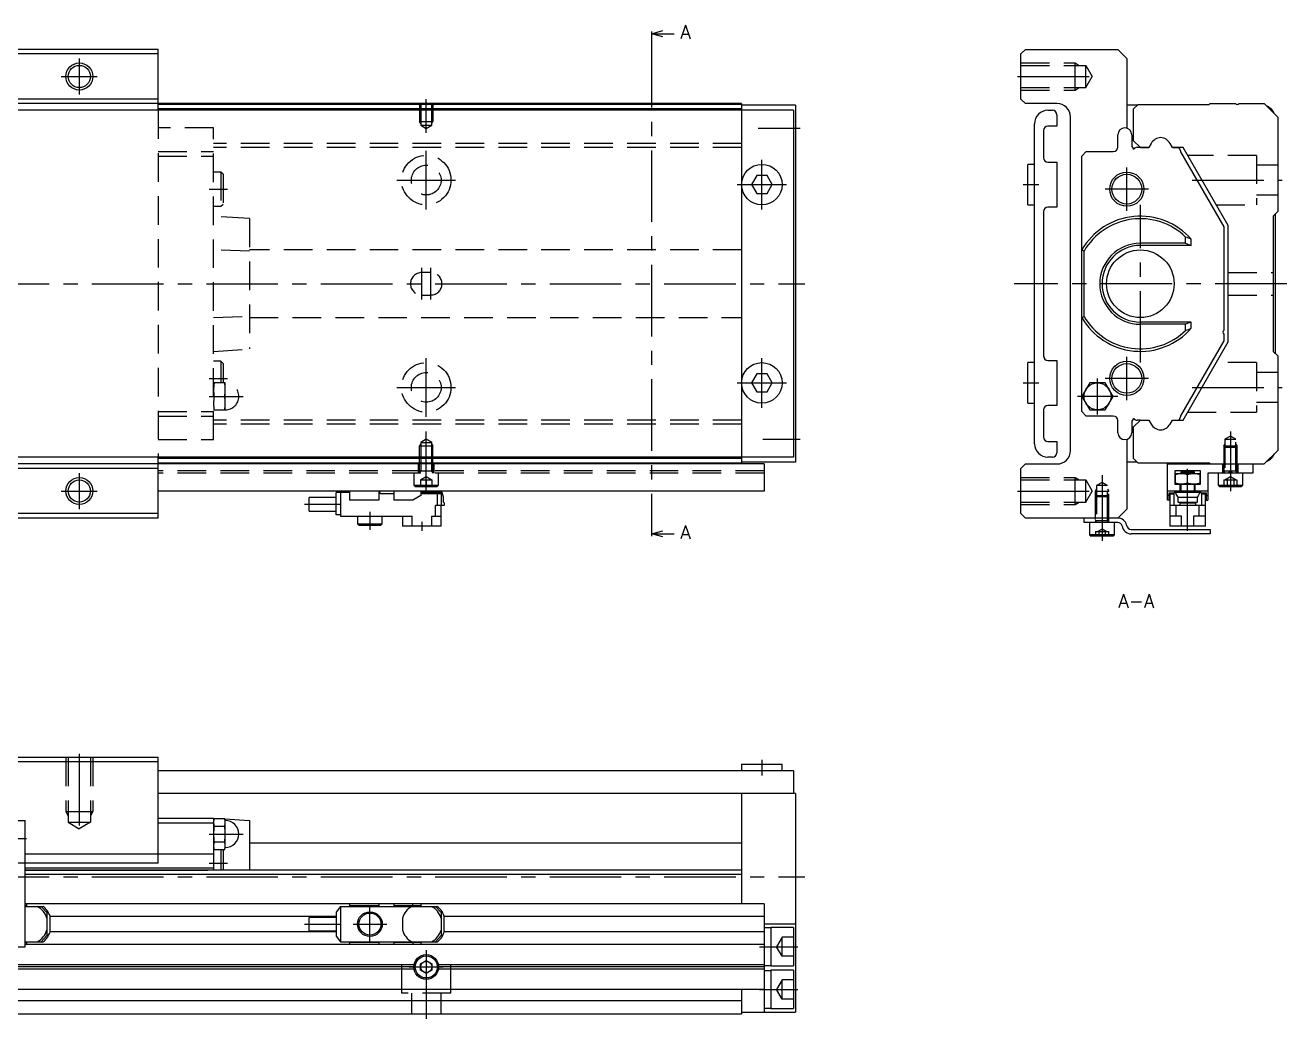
# Model space of a CAD drawing. Extents: x 0 to 520, y -8 to 231.
# Drawn here: x 239.6 to 519.6, y 9 to 229.5 of the extents above; entities that cross this region are included whole.
import ezdxf

# ---------------------------------------------------------------- set-up
doc = ezdxf.new("R2010")
doc.units = 0
doc.header["$LTSCALE"] = 0.5
doc.linetypes.add('CENTER', pattern=[50.8, 31.75, -6.35, 6.35, -6.35])
doc.linetypes.add('DASHED', pattern=[19.05, 12.7, -6.35])
for name, color, linetype in [('MSM_CENTER', 1, 'CENTER'), ('MSM_CONTINUOUS', 7, 'CONTINUOUS'), ('MSM_DASHED', 4, 'DASHED'), ('MSM_NARROW', 5, 'CONTINUOUS'), ('MSM_PART_NUMBER', 7, 'CONTINUOUS')]:
    doc.layers.add(name, color=color, linetype=linetype)
doc.styles.get("Standard").update_dxf_attribs({"font": 'txt.shx', "height": 3, "bigfont": 'bigfont.shx'})

msp = doc.modelspace()

# ---------------------------------------------------------------- linework, layer by layer
at = {"layer": 'MSM_CENTER'}
for p, q in [((378.64, 227.12), (378.64, 117.12)), ((251.64, 222.12), (251.64, 214.12)), ((247.64, 218.12), (255.64, 218.12)), ((459.88, 218.12), (477.46, 218.12)), ((328.64, 205.61), (328.64, 213.12)), ((402.32, 206.62), (411.64, 206.62)), ((328.64, 188.62), (328.64, 201.62)), ((403.14, 188.62), (403.14, 199.62)), ((484.14, 188.32), (484.14, 197.92)), ((322.14, 195.12), (335.14, 195.12)), ((397.64, 194.12), (408.64, 194.12)), ((461.14, 194.12), (464.64, 194.12)), ((498.67, 195.12), (518.64, 195.12)), ((280.44, 193.12), (284.54, 193.12)), ((488.94, 193.12), (479.34, 193.12)), ((487.14, 154.62), (487.14, 189.62)), ((327.64, 168.62), (327.64, 175.62)), ((329.64, 168.62), (329.64, 175.62)), ((0.46, 172.12), (412.64, 172.12)), ((519.64, 172.12), (459.14, 172.12)), ((328.64, 142.62), (328.64, 155.62)), ((403.14, 144.62), (403.14, 155.62)), ((484.14, 146.32), (484.14, 155.92)), ((280.44, 151.12), (284.54, 151.12)), ((322.14, 149.12), (335.14, 149.12)), ((397.64, 150.12), (408.64, 150.12)), ((461.14, 150.12), (464.64, 150.12)), ((477.64, 143.12), (477.64, 151.12)), ((488.94, 151.12), (479.34, 151.12)), ((498.67, 149.12), (518.64, 149.12)), ((280.44, 147.12), (288.04, 147.12)), ((482.11, 147.12), (473.18, 147.12)), ((328.64, 126.12), (328.64, 139.33)), ((403.32, 137.62), (411.64, 137.62)), ((507.14, 139.33), (507.14, 126.12)), ((251.64, 130.12), (251.64, 122.12)), ((478.64, 129.67), (478.64, 115.1)), ((497.64, 117.32), (497.64, 131.02)), ((247.64, 126.12), (255.64, 126.12)), ((459.88, 126.12), (477.46, 126.12)), ((301.64, 123.17), (309.64, 123.17)), ((316.14, 121.52), (316.14, 117.52)), ((327.64, 119.32), (327.64, 117.32)), ((251.64, 67.76), (251.64, 50.18)), ((403.14, 66.5), (403.14, 63)), ((232.39, 49), (239.89, 49)), ((280.44, 50), (288.04, 50)), ((280.44, 43.5), (284.54, 43.5)), ((0.46, 40.5), (412.64, 40.5)), ((316.14, 26.25), (316.14, 33.75)), ((301.64, 30), (309.64, 30)), ((312.39, 30), (319.89, 30)), ((328.64, 24.25), (328.64, 9)), ((402.64, 25), (411.14, 25)), ((324.89, 20.5), (332.39, 20.5)), ((402.64, 15.5), (411.14, 15.5))]:
    msp.add_line(p, q, dxfattribs=at)
at = {"layer": 'MSM_CONTINUOUS'}
for p, q in [((378.64, 227.62), (381.14, 228.29)), ((378.64, 228.12), (378.64, 227.12)), ((381.14, 226.95), (378.64, 227.62)), ((378.64, 227.62), (383.64, 227.62)), ((269.14, 224.12), (188.14, 224.12)), ((269.14, 210.62), (269.14, 224.12)), ((460.64, 223.12), (461.64, 224.12)), ((461.64, 224.12), (482.14, 224.12)), ((482.14, 224.12), (484.14, 222.12)), ((269.14, 223.12), (188.14, 223.12)), ((460.64, 213.12), (460.64, 223.12)), ((484.14, 222.12), (484.14, 206.66)), ((269.14, 213.12), (188.14, 213.12)), ((461.64, 212.12), (460.64, 213.12)), ((410.14, 210.62), (45.14, 210.62)), ((398.64, 212.12), (58.64, 212.12)), ((398.64, 211.92), (269.14, 211.92)), ((398.64, 210.92), (269.14, 210.92)), ((398.64, 212.12), (398.64, 132.12)), ((410.64, 211.72), (398.64, 211.72)), ((410.14, 210.62), (410.14, 133.62)), ((410.64, 211.72), (410.64, 132.52)), ((468.64, 212.12), (461.64, 212.12)), ((466.64, 210.62), (467.64, 210.62)), ((486.44, 211.72), (484.14, 211.72)), ((485.64, 210.92), (486.64, 211.92)), ((485.64, 203.87), (485.64, 210.92)), ((486.64, 211.92), (502.44, 211.92)), ((502.44, 211.92), (502.64, 212.12)), ((502.64, 212.12), (508.24, 212.12)), ((509.04, 212.12), (514.64, 212.12)), ((514.64, 212.12), (517.64, 209.12)), ((463.64, 136.62), (463.64, 207.62)), ((468.64, 209.62), (468.64, 207.12)), ((471.64, 135.12), (471.64, 209.12)), ((517.64, 209.12), (517.64, 188.12)), ((465.64, 206.12), (465.64, 200.12)), ((468.64, 207.12), (466.64, 207.12)), ((482.14, 202.47), (482.14, 205.17)), ((485.24, 205.17), (485.24, 202.87)), ((487.14, 202.37), (485.64, 203.87)), ((486.44, 202.42), (487.09, 202.42)), ((487.09, 202.42), (487.14, 202.37)), ((487.14, 202.37), (489.03, 202.37)), ((489.03, 202.37), (487.14, 202.37)), ((489.54, 203.27), (489.03, 202.37)), ((494.25, 202.37), (493.74, 203.27)), ((494.25, 202.37), (495.51, 202.37)), ((496.64, 202.37), (494.25, 202.37)), ((496.03, 201.62), (496.03, 201.42)), ((506.64, 185.05), (496.64, 202.37)), ((466.64, 199.12), (468.64, 199.12)), ((468.64, 199.12), (468.64, 189.12)), ((474.14, 200.47), (475.14, 201.47)), ((474.14, 143.77), (474.14, 200.47)), ((475.14, 201.47), (481.14, 201.47)), ((496.03, 201.42), (505.64, 184.79)), ((401.99, 196.12), (400.83, 194.12)), ((404.3, 196.12), (401.99, 196.12)), ((405.45, 194.12), (404.3, 196.12)), ((462.14, 189.62), (462.14, 198.62)), ((463.64, 198.62), (462.14, 198.62)), ((400.83, 194.12), (401.99, 192.12)), ((404.3, 192.12), (405.45, 194.12)), ((401.99, 192.12), (404.3, 192.12)), ((462.14, 189.62), (463.64, 189.62)), ((465.64, 188.12), (465.64, 156.12)), ((468.64, 189.12), (466.64, 189.12)), ((517.64, 188.12), (516.64, 187.12)), ((517.14, 156.62), (517.14, 187.62)), ((506.64, 159.2), (506.64, 185.05)), ((516.64, 187.12), (516.64, 157.12)), ((497.2, 181.12), (497.2, 182.49)), ((498.42, 180.62), (498.42, 182.01)), ((505.64, 184.79), (505.64, 161.77)), ((474.64, 179.36), (474.14, 179.61)), ((474.64, 164.89), (474.64, 179.36)), ((497.2, 181.12), (487.14, 181.12)), ((498.42, 180.62), (487.14, 180.62)), ((497.2, 181.12), (498.42, 180.62)), ((474.14, 164.64), (474.64, 164.89)), ((498.42, 163.62), (487.14, 163.62)), ((497.2, 163.12), (487.14, 163.12)), ((498.42, 163.62), (497.2, 163.12)), ((497.2, 161.76), (497.2, 163.12)), ((498.42, 162.24), (498.42, 163.62)), ((505.64, 160.97), (505.64, 159.46)), ((505.64, 159.46), (496.03, 142.82)), ((496.64, 141.87), (506.64, 159.2)), ((516.64, 157.12), (517.64, 156.12)), ((462.14, 145.62), (462.14, 154.62)), ((463.64, 154.62), (462.14, 154.62)), ((466.64, 155.12), (468.64, 155.12)), ((468.64, 155.12), (468.64, 145.12)), ((517.64, 156.12), (517.64, 135.12)), ((401.99, 152.12), (400.83, 150.12)), ((404.3, 152.12), (401.99, 152.12)), ((405.45, 150.12), (404.3, 152.12)), ((400.83, 150.12), (401.99, 148.12)), ((404.3, 148.12), (405.45, 150.12)), ((475.91, 150.12), (474.18, 147.12)), ((479.37, 150.12), (475.91, 150.12)), ((481.11, 147.12), (479.37, 150.12)), ((401.99, 148.12), (404.3, 148.12)), ((462.14, 145.62), (463.64, 145.62)), ((474.18, 147.12), (475.91, 144.12)), ((479.37, 144.12), (481.11, 147.12)), ((465.64, 144.12), (465.64, 138.12)), ((468.64, 145.12), (466.64, 145.12)), ((475.14, 142.77), (474.14, 143.77)), ((475.91, 144.12), (479.37, 144.12)), ((496.03, 142.82), (496.03, 142.62)), ((481.14, 142.77), (475.14, 142.77)), ((482.14, 139.07), (482.14, 141.77)), ((485.24, 141.37), (485.24, 139.07)), ((485.64, 140.37), (487.14, 141.87)), ((485.64, 133.32), (485.64, 140.37)), ((487.09, 141.82), (486.44, 141.82)), ((487.14, 141.87), (489.03, 141.87)), ((489.03, 141.87), (489.54, 140.98)), ((493.74, 140.98), (494.25, 141.87)), ((494.25, 141.87), (496.64, 141.87)), ((484.14, 137.59), (484.14, 122.12)), ((466.64, 137.12), (468.64, 137.12)), ((468.64, 137.12), (468.64, 134.62)), ((517.64, 135.12), (514.64, 132.12)), ((410.14, 133.62), (45.14, 133.62)), ((403.64, 132.12), (188.14, 132.12)), ((269.14, 120.12), (269.14, 133.62)), ((398.64, 133.32), (269.14, 133.32)), ((398.64, 132.32), (269.14, 132.32)), ((410.64, 132.52), (398.64, 132.52)), ((403.64, 132.12), (403.64, 126.12)), ((460.64, 131.12), (461.64, 132.12)), ((461.64, 132.12), (468.64, 132.12)), ((467.64, 133.62), (466.64, 133.62)), ((486.44, 132.52), (484.14, 132.52)), ((486.64, 132.32), (485.64, 133.32)), ((502.44, 132.32), (486.64, 132.32)), ((493.14, 124.12), (493.14, 132.12)), ((493.14, 132.12), (514.64, 132.12)), ((502.64, 132.12), (502.44, 132.32)), ((502.64, 132.12), (502.44, 132.32)), ((502.64, 132.12), (502.44, 132.32)), ((512.14, 132.12), (512.14, 130.12)), ((269.14, 131.12), (188.14, 131.12)), ((460.64, 121.12), (460.64, 131.12)), ((500.49, 130.62), (494.79, 130.62)), ((494.79, 130.62), (494.79, 127.62)), ((494.89, 130.02), (500.39, 130.02)), ((494.89, 130.02), (494.89, 127.62)), ((494.89, 129.78), (495.56, 129.96)), ((495.56, 129.96), (495.91, 130.01)), ((495.91, 130.01), (496.27, 130.02)), ((496.34, 130.52), (496.14, 130.32)), ((496.14, 130.32), (496.14, 130.02)), ((496.14, 130.32), (499.14, 130.32)), ((496.27, 130.02), (496.36, 130.02)), ((496.34, 130.52), (498.94, 130.52)), ((496.36, 130.02), (497, 129.95)), ((497, 129.95), (497.64, 129.78)), ((497.64, 129.78), (498.31, 129.96)), ((497.64, 127.87), (497.64, 129.78)), ((498.31, 129.96), (498.66, 130.01)), ((498.66, 130.01), (499.02, 130.02)), ((499.14, 130.32), (498.94, 130.52)), ((499.02, 130.02), (499.11, 130.02)), ((499.11, 130.02), (499.75, 129.95)), ((499.14, 130.02), (499.14, 130.32)), ((499.75, 129.95), (500.39, 129.78)), ((500.39, 127.62), (500.39, 130.02)), ((500.49, 127.62), (500.49, 130.62)), ((512.14, 130.12), (502.14, 130.12)), ((502.14, 130.12), (502.14, 124.12)), ((504.39, 130.12), (504.39, 127.42)), ((507.14, 130.62), (506.64, 130.12)), ((507.64, 130.12), (507.14, 130.62)), ((509.89, 127.42), (509.89, 130.12)), ((403.64, 126.12), (269.14, 126.12)), ((311.64, 126.12), (311.64, 124.12)), ((318.14, 126.12), (318.14, 124.12)), ((321.44, 126.12), (321.44, 124.12)), ((327.44, 126.12), (327.44, 125.14)), ((502.14, 126.12), (493.14, 126.12)), ((494.79, 127.62), (500.49, 127.62)), ((495.53, 127.7), (494.89, 127.87)), ((496.17, 127.63), (495.53, 127.7)), ((495.94, 127.62), (495.94, 126.12)), ((496.14, 127.62), (496.14, 126.12)), ((496.27, 127.62), (496.17, 127.63)), ((496.62, 127.64), (496.27, 127.62)), ((496.97, 127.69), (496.62, 127.64)), ((497.64, 127.87), (496.97, 127.69)), ((498.28, 127.7), (497.64, 127.87)), ((498.92, 127.63), (498.28, 127.7)), ((499.02, 127.62), (498.92, 127.63)), ((499.33, 127.64), (499.02, 127.62)), ((499.14, 126.12), (499.14, 127.62)), ((499.37, 127.64), (499.33, 127.64)), ((499.34, 126.12), (499.34, 127.62)), ((499.72, 127.69), (499.37, 127.64)), ((500.39, 127.87), (499.72, 127.69)), ((504.39, 127.42), (504.69, 127.12)), ((504.39, 127.42), (509.89, 127.42)), ((504.69, 127.12), (509.59, 127.12)), ((509.59, 127.12), (509.89, 127.42)), ((302.64, 121.67), (302.64, 124.67)), ((308.64, 124.67), (302.64, 124.67)), ((311.64, 125.82), (308.64, 125.82)), ((308.64, 120.82), (308.64, 125.82)), ((309.64, 125.82), (309.64, 120.52)), ((318.14, 124.12), (311.64, 124.12)), ((318.39, 125.82), (318.14, 125.82)), ((318.39, 125.52), (318.39, 125.82)), ((321.44, 125.52), (318.39, 125.52)), ((325.69, 124.12), (321.44, 124.12)), ((327.44, 125.14), (325.69, 124.12)), ((332.18, 125.82), (327.44, 125.82)), ((332.01, 125.52), (327.44, 125.52)), ((331.08, 125.52), (331.08, 122.88)), ((331.94, 125.52), (331.94, 122.88)), ((332.01, 125.52), (332.01, 125.82)), ((332.5, 124.74), (332.18, 125.82)), ((332.5, 123.62), (332.5, 124.74)), ((332.64, 123.47), (332.5, 123.62)), ((332.64, 123.47), (332.64, 122.88)), ((493.54, 125.14), (493.14, 125.14)), ((493.54, 124.12), (493.14, 124.12)), ((493.54, 124.12), (493.54, 125.72)), ((493.54, 125.72), (494.64, 125.72)), ((493.69, 125.72), (493.69, 118.32)), ((493.69, 125.52), (494.64, 125.52)), ((494.54, 125.52), (494.54, 122.88)), ((500.64, 125.82), (494.64, 125.82)), ((494.64, 125.52), (494.64, 125.82)), ((495.1, 125.44), (494.91, 125.82)), ((495.52, 124.74), (495.1, 125.44)), ((495.52, 124.74), (499.76, 124.74)), ((495.52, 123.62), (495.52, 124.74)), ((495.52, 123.62), (499.76, 123.62)), ((495.88, 123.47), (495.52, 123.62)), ((495.88, 123.47), (499.4, 123.47)), ((495.88, 123.47), (495.88, 122.88)), ((499.76, 123.62), (499.4, 123.47)), ((499.4, 123.47), (499.4, 122.88)), ((499.96, 125.06), (499.76, 124.74)), ((499.76, 124.74), (499.76, 123.62)), ((500.37, 125.82), (499.96, 125.06)), ((500.64, 125.82), (500.64, 125.52)), ((500.64, 125.72), (501.74, 125.72)), ((500.64, 125.52), (501.59, 125.52)), ((500.74, 125.52), (500.74, 122.88)), ((501.59, 118.32), (501.59, 125.72)), ((501.74, 125.72), (501.74, 124.12)), ((501.74, 125.14), (502.14, 125.14)), ((501.74, 124.12), (502.14, 124.12)), ((269.14, 121.12), (188.14, 121.12)), ((302.64, 121.67), (308.64, 121.67)), ((309.64, 120.82), (308.64, 120.82)), ((309.64, 120.52), (325.49, 120.52)), ((313.39, 120.52), (313.39, 118.82)), ((318.89, 118.82), (318.89, 120.52)), ((323.34, 120.52), (323.34, 118.32)), ((325.49, 118.32), (325.49, 120.52)), ((329.8, 120.52), (331.94, 120.52)), ((329.8, 120.52), (329.8, 118.32)), ((332.64, 122.88), (330.71, 122.88)), ((330.71, 120.52), (330.71, 122.88)), ((331.94, 118.32), (331.94, 122.88)), ((461.64, 120.12), (460.64, 121.12)), ((484.14, 122.12), (482.14, 120.12)), ((501.59, 122.88), (493.69, 122.88)), ((496.31, 120.52), (493.69, 120.52)), ((495.09, 120.52), (495.09, 122.88)), ((496.31, 118.32), (496.31, 120.52)), ((501.59, 120.52), (498.97, 120.52)), ((498.97, 120.52), (498.97, 118.32)), ((500.19, 120.52), (500.19, 122.88)), ((269.14, 120.12), (188.14, 120.12)), ((313.39, 118.82), (313.69, 118.52)), ((313.39, 118.82), (318.89, 118.82)), ((313.69, 118.52), (318.59, 118.52)), ((318.59, 118.52), (318.89, 118.82)), ((331.94, 118.32), (323.34, 118.32)), ((482.14, 120.12), (461.64, 120.12)), ((474.64, 119.12), (474.64, 120.12)), ((482.14, 119.12), (474.64, 119.12)), ((475.89, 119.12), (475.89, 116.42)), ((481.39, 116.42), (481.39, 119.12)), ((485.09, 117.62), (502.64, 117.62)), ((501.59, 118.32), (493.69, 118.32)), ((502.64, 117.62), (502.64, 116.62)), ((378.64, 116.62), (381.14, 117.29)), ((378.64, 117.12), (378.64, 116.12)), ((381.14, 115.95), (378.64, 116.62)), ((378.64, 116.62), (383.64, 116.62)), ((481.39, 116.42), (475.89, 116.42)), ((475.89, 116.42), (476.19, 116.12)), ((481.09, 116.12), (476.19, 116.12)), ((481.09, 116.12), (481.39, 116.42)), ((502.64, 116.62), (485.09, 116.62)), ((269.14, 67), (188.14, 67)), ((269.14, 66), (188.14, 66)), ((269.14, 43.5), (269.14, 67)), ((398.64, 65.5), (398.64, 64)), ((398.64, 65.5), (407.64, 65.5)), ((407.64, 64), (407.64, 65.5)), ((410.14, 64), (269.14, 64)), ((410.14, 64), (410.14, 59)), ((410.64, 59), (269.14, 59)), ((398.64, 59), (398.64, 34.5)), ((410.64, 59), (410.64, 10.5)), ((269.14, 53.5), (281.44, 53.5)), ((281.44, 53.5), (282.01, 53.46)), ((281.44, 53.5), (281.44, 42)), ((281.57, 53.46), (281.44, 53)), ((281.57, 53.46), (283.92, 53.46)), ((284.04, 53), (283.92, 53.46)), ((283.95, 53.34), (289.44, 53)), ((217.64, 53), (239.64, 53)), ((239.64, 25), (239.64, 53)), ((269.14, 52.5), (281.44, 52.5)), ((281.45, 52.41), (281.44, 52.6)), ((281.57, 51.73), (283.92, 51.73)), ((284.04, 47), (284.04, 53)), ((289.44, 53), (289.44, 42)), ((281.57, 48.27), (283.92, 48.27)), ((398.64, 48), (289.44, 48)), ((281.44, 45.5), (239.64, 45.5)), ((281.44, 47), (281.57, 46.54)), ((281.57, 46.54), (283.92, 46.54)), ((283.04, 46.54), (283.04, 42)), ((283.54, 46.54), (283.54, 42)), ((283.92, 46.54), (284.04, 47)), ((269.14, 43.5), (239.64, 43.5)), ((281.44, 42.4), (239.64, 42.4)), ((239.64, 42), (280.14, 42)), ((398.64, 42), (239.64, 42)), ((398.64, 41), (239.64, 41)), ((403.64, 34.5), (239.64, 34.5)), ((239.94, 34.1), (239.64, 34.1)), ((239.64, 33.95), (243.58, 33.95)), ((239.94, 34.5), (239.94, 33.95)), ((244.44, 32.55), (243.21, 33.95)), ((309.64, 33.95), (308.64, 32.69)), ((309.64, 33.95), (331.08, 33.95)), ((309.64, 33.95), (309.64, 26.05)), ((311.64, 34.5), (311.64, 33.95)), ((318.14, 34.1), (311.64, 34.1)), ((318.14, 34.5), (318.14, 33.95)), ((321.44, 34.5), (321.44, 33.95)), ((327.44, 34.1), (321.44, 34.1)), ((325.69, 34.1), (325.69, 34.5)), ((327.44, 34.5), (327.44, 33.95)), ((331.94, 32.55), (330.71, 33.95)), ((403.64, 34.5), (403.64, 10.5)), ((244.44, 32.55), (244.44, 27.45)), ((245.14, 28.24), (245.14, 31.76)), ((308.64, 31.7), (245.14, 31.7)), ((302.64, 28.5), (302.64, 31.5)), ((308.64, 31.5), (302.64, 31.5)), ((308.64, 32.69), (308.64, 27.3)), ((323.34, 31.33), (323.34, 28.67)), ((331.94, 32.55), (331.94, 27.45)), ((332.64, 28.24), (332.64, 31.76)), ((403.64, 31.7), (332.64, 31.7)), ((308.64, 28.3), (245.14, 28.3)), ((302.64, 28.5), (308.64, 28.5)), ((403.64, 28.3), (332.64, 28.3)), ((410.64, 30), (403.64, 30)), ((405.14, 29.15), (403.64, 29.15)), ((410.14, 29.25), (405.14, 29.25)), ((405.14, 29.25), (405.14, 20.75)), ((410.14, 29.25), (410.14, 20.75)), ((239.64, 26.05), (243.58, 26.05)), ((239.94, 25.9), (239.64, 25.9)), ((403.64, 25.5), (239.64, 25.5)), ((239.94, 26.05), (239.94, 25.5)), ((243.21, 26.05), (244.44, 27.45)), ((308.64, 27.3), (309.64, 26.05)), ((309.64, 26.05), (331.08, 26.05)), ((311.64, 26.05), (311.64, 25.5)), ((318.14, 25.9), (311.64, 25.9)), ((318.14, 26.05), (318.14, 25.5)), ((321.44, 26.05), (321.44, 25.5)), ((327.44, 25.9), (321.44, 25.9)), ((325.69, 25.9), (325.69, 25.5)), ((327.44, 26.05), (327.44, 25.5)), ((330.71, 26.05), (331.94, 27.45)), ((217.64, 25), (239.64, 25)), ((325.94, 21), (231.35, 21)), ((325.94, 20), (231.35, 20)), ((325.89, 20.5), (231.39, 20.5)), ((327.39, 21.22), (328.64, 21.94)), ((327.39, 19.78), (327.39, 21.22)), ((328.64, 19.06), (327.39, 19.78)), ((328.64, 21.94), (329.89, 21.22)), ((329.89, 19.78), (328.64, 19.06)), ((329.89, 21.22), (329.89, 19.78)), ((403.64, 21), (331.35, 21)), ((403.64, 20), (331.35, 20)), ((403.64, 20.5), (331.39, 20.5)), ((403.64, 20.85), (405.14, 20.85)), ((405.14, 19.65), (403.64, 19.65)), ((405.14, 20.75), (410.14, 20.75)), ((410.14, 19.75), (405.14, 19.75)), ((405.14, 19.75), (405.14, 11.25)), ((410.14, 19.75), (410.14, 11.25)), ((403.64, 15.5), (53.64, 15.5)), ((398.64, 15.5), (398.64, 10)), ((398.64, 13), (58.64, 13)), ((403.64, 11.35), (405.14, 11.35)), ((405.14, 11.25), (410.14, 11.25)), ((398.64, 10), (58.64, 10)), ((398.64, 10.5), (410.64, 10.5))]:
    msp.add_line(p, q, dxfattribs=at)
for centre, radius in [((251.64, 218.12), 2.46), ((403.14, 194.12), 4.5), ((484.14, 193.12), 3.8), ((484.14, 193.12), 3.3), ((487.14, 172.12), 7.5), ((403.14, 150.12), 4.5), ((484.14, 151.12), 3.8), ((484.14, 151.12), 3.3), ((477.64, 147.12), 3), ((251.64, 126.12), 2.46), ((316.14, 30), 2.75), ((316.14, 30), 2.45), ((328.64, 20.5), 2.75), ((328.64, 20.5), 2.45), ((328.64, 20.5), 1.25)]:
    msp.add_circle(centre, radius, dxfattribs=at)
for centre, radius, start, end in [((466.64, 207.62), 3, 90, 180), ((467.64, 209.62), 1, 0, 90), ((468.64, 209.12), 3, 0, 90), ((508.64, 212.42), 0.5, 216.8699, 323.1301), ((514.14, 208.72), 3, 21.8151, 68.1849), ((466.64, 206.12), 1, 90, 180), ((483.69, 205.17), 1.55, 0, 180), ((491.8, 201.97), 2.6, 93.4107, 150), ((491.49, 201.97), 2.6, 30, 86.5893), ((481.14, 202.47), 1, 270, 0), ((486.24, 202.87), 1, 180, 239.9081), ((486.44, 201.62), 0.8, 90, 151.2511), ((495.23, 201.62), 0.8, 0, 69.6276), ((466.64, 200.12), 1, 180, 270), ((466.64, 188.12), 1, 90, 180), ((487.14, 172.12), 15, 41.2361, 150.0736), ((487.14, 172.12), 14.44, 45.8486, 149.949), ((492.99, 169.83), 13.33, 65.9851, 71.6163), ((487.14, 172.12), 9, 90, 270), ((487.14, 172.12), 8.5, 90, 270), ((487.14, 172.12), 15, 209.9264, 318.7639), ((487.14, 172.12), 14.44, 210.051, 314.1514), ((493.02, 174.35), 13.26, 288.3686, 294.03), ((505.94, 161.37), 0.5, 126.8699, 233.1301), ((466.64, 156.12), 1, 180, 270), ((466.64, 144.12), 1, 90, 180), ((481.14, 141.77), 1, 0, 90), ((486.24, 141.37), 1, 120.0919, 180), ((486.44, 142.62), 0.8, 208.7489, 270), ((491.8, 142.28), 2.6, 210, 266.5893), ((491.49, 142.28), 2.6, 273.4107, 330), ((495.23, 142.62), 0.8, 290.3641, 0), ((466.64, 138.12), 1, 180, 270), ((483.69, 139.07), 1.55, 180, 0), ((466.64, 136.62), 3, 180, 270), ((467.64, 134.62), 1, 270, 0), ((468.64, 135.12), 3, 270, 0), ((514.14, 135.52), 3, 291.8137, 338.1863), ((482.14, 118.12), 2, 12.5633, 90), ((482.14, 118.12), 1, 15.5148, 90), ((485.09, 118.62), 2, 186.6761, 270), ((485.09, 118.62), 1, 183.7247, 270), ((284.75, 52.57), 3.31, 164.2277, 179.4294), ((280.73, 52.56), 3.31, 0.5738, 15.7691), ((284.75, 52.63), 3.31, 180.5738, 195.7691), ((294.33, 49.95), 12.89, 172.0306, 179.7562), ((280.73, 52.63), 3.31, 344.2277, 359.4294), ((271.15, 49.94), 12.89, 0.2452, 7.968), ((284.04, 50), 3, 270, 90), ((294.9, 50.1), 13.46, 180.407, 187.8062), ((284.75, 47.37), 3.31, 164.2277, 179.4294), ((270.59, 50.1), 13.46, 352.1938, 359.593), ((280.73, 47.37), 3.31, 0.5738, 15.7691), ((284.75, 47.44), 3.31, 180.5738, 195.7691), ((280.73, 47.43), 3.31, 344.2277, 359.4294), ((240.14, 30), 4.5, 17.1462, 61.3754), ((240.52, 30), 5, 38.3525, 52.1855), ((327.64, 30), 4.5, 118.6246, 162.8538), ((327.64, 30), 4.5, 17.1462, 61.3754), ((328.02, 30), 5, 38.3525, 52.1855), ((240.14, 30), 5.3, 19.37, 35.8295), ((327.64, 30), 5.3, 19.37, 35.8295), ((240.14, 30), 4.5, 298.6246, 342.8538), ((240.14, 30), 5.3, 324.1705, 340.63), ((327.64, 30), 4.5, 197.1462, 241.3754), ((327.64, 30), 4.5, 298.6246, 342.8538), ((327.64, 30), 5.3, 324.1705, 340.63), ((240.52, 30), 5, 307.8145, 321.6475), ((328.02, 30), 5, 307.8145, 321.6475)]:
    msp.add_arc(centre, radius, start, end, dxfattribs=at)
at = {"layer": 'MSM_DASHED'}
for p, q in [((460.64, 221.12), (472.64, 221.12)), ((460.64, 220.58), (475.04, 220.58)), ((472.64, 215.12), (472.64, 221.12)), ((472.64, 221.12), (473.58, 220.58)), ((475.04, 215.67), (475.04, 220.58)), ((475.04, 220.58), (476.46, 218.12)), ((460.64, 215.67), (475.04, 215.67)), ((472.64, 215.12), (473.58, 215.67)), ((475.04, 215.67), (476.46, 218.12)), ((460.64, 215.12), (472.64, 215.12)), ((269.14, 210.62), (269.14, 133.62)), ((327.14, 212.12), (327.14, 208.12)), ((327.41, 212.12), (327.41, 207.32)), ((329.87, 207.32), (329.87, 212.12)), ((330.14, 212.12), (330.14, 208.12)), ((398.64, 210.62), (398.64, 133.62)), ((327.14, 208.12), (330.14, 208.12)), ((327.41, 207.66), (327.14, 208.12)), ((327.41, 207.32), (329.87, 207.32)), ((327.41, 207.32), (328.64, 206.61)), ((328.64, 206.61), (329.87, 207.32)), ((329.87, 207.66), (330.14, 208.12)), ((281.44, 206.72), (269.14, 206.72)), ((281.44, 137.52), (281.44, 206.72)), ((398.64, 203.27), (281.44, 203.27)), ((398.64, 202.37), (281.44, 202.37)), ((269.14, 201.47), (281.44, 201.47)), ((269.14, 200.47), (281.44, 200.47)), ((512.94, 200.62), (497.65, 200.62)), ((512.94, 200.62), (512.94, 189.62)), ((283.04, 196.92), (281.44, 196.92)), ((283.54, 196.42), (283.04, 196.92)), ((283.04, 196.92), (283.04, 189.32)), ((283.54, 196.42), (283.54, 189.82)), ((517.64, 198.42), (512.94, 198.42)), ((512.94, 191.82), (517.64, 191.82)), ((281.44, 189.32), (283.04, 189.32)), ((283.04, 189.32), (283.54, 189.82)), ((504, 189.62), (512.94, 189.62)), ((289.44, 186.57), (281.44, 187.12)), ((289.44, 186.57), (289.44, 157.68)), ((289.44, 179.36), (281.44, 179.61)), ((398.64, 179.62), (289.44, 179.62)), ((329.64, 174.62), (327.64, 174.62)), ((506.64, 174.62), (516.64, 174.62)), ((327.64, 169.62), (329.64, 169.62)), ((506.64, 169.62), (516.64, 169.62)), ((281.44, 164.64), (289.44, 164.89)), ((289.44, 164.62), (398.64, 164.62)), ((281.44, 157.12), (289.44, 157.68)), ((283.04, 154.92), (281.44, 154.92)), ((283.04, 154.92), (283.04, 150.12)), ((283.54, 154.42), (283.04, 154.92)), ((283.54, 154.42), (283.54, 150.12)), ((512.94, 154.62), (504, 154.62)), ((512.94, 154.62), (512.94, 143.62)), ((517.64, 152.42), (512.94, 152.42)), ((284.04, 150.12), (281.44, 150.12)), ((284.04, 144.12), (284.04, 150.12)), ((281.57, 147.12), (283.92, 147.12)), ((512.94, 145.82), (517.64, 145.82)), ((269.14, 143.77), (281.44, 143.77)), ((281.44, 144.12), (284.04, 144.12)), ((497.65, 143.62), (512.94, 143.62)), ((269.14, 142.77), (281.44, 142.77)), ((398.64, 141.87), (281.44, 141.87)), ((398.64, 140.98), (281.44, 140.98)), ((269.14, 137.52), (281.44, 137.52)), ((328.64, 137.63), (327.41, 136.92)), ((329.87, 136.92), (328.64, 137.63)), ((507.14, 138.33), (505.91, 137.62)), ((505.91, 137.62), (508.37, 137.62)), ((505.91, 137.62), (505.91, 130.59)), ((508.37, 137.62), (507.14, 138.33)), ((508.37, 130.59), (508.37, 137.62)), ((327.41, 136.59), (327.14, 136.12)), ((327.14, 130.12), (327.14, 136.12)), ((327.14, 136.12), (330.14, 136.12)), ((327.41, 136.92), (329.87, 136.92)), ((327.41, 136.92), (327.41, 130.59)), ((329.87, 130.59), (329.87, 136.92)), ((329.87, 136.59), (330.14, 136.12)), ((330.14, 130.12), (330.14, 136.12)), ((505.64, 136.12), (505.91, 136.59)), ((505.64, 136.12), (505.64, 130.12)), ((505.64, 136.12), (508.64, 136.12)), ((505.95, 136.12), (505.64, 135.82)), ((505.64, 135.82), (508.64, 135.82)), ((508.64, 135.82), (508.33, 136.12)), ((508.64, 136.12), (508.37, 136.59)), ((508.64, 130.12), (508.64, 136.12)), ((326.89, 132.12), (326.89, 130.12)), ((330.39, 130.12), (330.39, 132.12)), ((505.39, 132.12), (505.39, 130.12)), ((508.89, 130.12), (508.89, 132.12)), ((403.64, 130.62), (269.14, 130.62)), ((403.64, 130.12), (269.14, 130.12)), ((325.89, 130.12), (325.89, 127.42)), ((327.14, 130.12), (327.41, 130.59)), ((327.14, 130.59), (330.14, 130.59)), ((327.39, 128.62), (328.64, 129.35)), ((328.64, 129.35), (329.89, 128.62)), ((330.14, 130.12), (329.87, 130.59)), ((331.39, 127.42), (331.39, 130.12)), ((460.64, 129.12), (472.64, 129.12)), ((472.64, 123.12), (472.64, 129.12)), ((472.64, 129.12), (473.58, 128.58)), ((505.64, 130.12), (505.91, 130.59)), ((505.64, 130.59), (508.64, 130.59)), ((505.89, 128.62), (507.14, 129.35)), ((507.14, 129.35), (508.39, 128.62)), ((508.64, 130.12), (508.37, 130.59)), ((325.89, 127.42), (326.19, 127.12)), ((325.89, 127.42), (331.39, 127.42)), ((326.19, 127.12), (331.09, 127.12)), ((327.39, 128.62), (327.39, 127.12)), ((327.39, 128.62), (329.89, 128.62)), ((328.64, 128.62), (328.64, 127.12)), ((329.89, 128.62), (329.89, 127.12)), ((331.09, 127.12), (331.39, 127.42)), ((460.64, 128.58), (475.04, 128.58)), ((475.04, 123.67), (475.04, 128.58)), ((475.04, 128.58), (476.46, 126.12)), ((475.04, 123.67), (476.46, 126.12)), ((477.41, 126.59), (477.14, 126.12)), ((477.14, 126.12), (477.14, 119.12)), ((477.14, 126.12), (480.14, 126.12)), ((478.64, 128.03), (477.41, 127.32)), ((477.41, 127.32), (477.41, 119.59)), ((479.87, 127.32), (477.41, 127.32)), ((479.87, 127.32), (478.64, 128.03)), ((479.87, 119.59), (479.87, 127.32)), ((479.87, 126.59), (480.14, 126.12)), ((480.14, 119.12), (480.14, 126.12)), ((505.7, 128.62), (508.58, 128.62)), ((505.7, 128.62), (505.7, 127.12)), ((506.42, 128.62), (506.42, 127.12)), ((507.86, 128.62), (507.86, 127.12)), ((508.58, 128.62), (508.58, 127.12)), ((460.64, 123.67), (475.04, 123.67)), ((472.64, 123.12), (473.58, 123.67)), ((477.45, 125.12), (477.14, 124.82)), ((480.14, 124.82), (477.14, 124.82)), ((477.45, 125.12), (479.83, 125.12)), ((480.14, 124.82), (479.83, 125.12)), ((460.64, 123.12), (472.64, 123.12)), ((477.14, 119.59), (480.14, 119.59)), ((477.14, 119.12), (477.41, 119.59)), ((478.64, 117.67), (477.7, 117.12)), ((479.58, 117.12), (478.64, 117.67)), ((480.14, 119.12), (479.87, 119.59)), ((477.2, 117.12), (477.2, 116.12)), ((477.2, 117.12), (480.08, 117.12)), ((477.92, 117.12), (477.92, 116.12)), ((479.36, 117.12), (479.36, 116.12)), ((480.08, 117.12), (480.08, 116.12)), ((248.64, 67), (248.64, 55)), ((249.18, 67), (249.18, 52.6)), ((254.1, 67), (254.1, 52.6)), ((254.64, 67), (254.64, 55)), ((248.64, 55), (254.64, 55)), ((248.64, 55), (249.18, 54.06)), ((254.64, 55), (254.1, 54.06)), ((249.18, 52.6), (254.1, 52.6)), ((249.18, 52.6), (251.64, 51.18)), ((254.1, 52.6), (251.64, 51.18)), ((239.64, 43.5), (217.64, 43.5)), ((407.64, 27.12), (406.41, 25)), ((407.64, 22.88), (407.64, 27.12)), ((410.14, 27.12), (407.64, 27.12)), ((407.64, 22.88), (406.41, 25)), ((407.64, 25), (410.14, 25)), ((410.14, 22.88), (407.64, 22.88)), ((323.14, 21), (323.14, 14.7)), ((334.14, 14.7), (334.14, 21)), ((407.64, 17.62), (406.41, 15.5)), ((407.64, 13.38), (407.64, 17.62)), ((410.14, 17.62), (407.64, 17.62)), ((334.14, 14.7), (323.14, 14.7)), ((325.34, 14.7), (325.34, 10)), ((331.94, 10), (331.94, 14.7)), ((407.64, 13.38), (406.41, 15.5)), ((407.64, 15.5), (410.14, 15.5)), ((410.14, 13.38), (407.64, 13.38))]:
    msp.add_line(p, q, dxfattribs=at)
for centre, radius in [((328.64, 195.12), 5.5), ((328.64, 195.12), 3.3), ((328.64, 149.12), 5.5), ((328.64, 149.12), 3.3)]:
    msp.add_circle(centre, radius, dxfattribs=at)
for centre, radius, start, end in [((327.64, 172.12), 2.5, 90, 270), ((329.64, 172.12), 2.5, 270, 90), ((291.14, 148.58), 9.69, 170.8086, 179.713), ((291.14, 148.67), 9.7, 180.2886, 189.1898), ((274.34, 148.58), 9.7, 0.2886, 9.1898), ((274.35, 148.67), 9.69, 350.8086, 359.713), ((284.04, 147.12), 3, 270, 90), ((291.14, 145.58), 9.69, 170.8086, 179.713), ((291.14, 145.67), 9.7, 180.2886, 189.1898), ((274.34, 145.58), 9.7, 0.2886, 9.1898), ((274.35, 145.67), 9.69, 350.8086, 359.713)]:
    msp.add_arc(centre, radius, start, end, dxfattribs=at)
at = {"layer": 'MSM_NARROW'}
for centre in [(251.64, 218.12), (251.64, 126.12)]:
    msp.add_circle(centre, 3, dxfattribs=at)

# ---------------------------------------------------------------- texts
at = {"layer": 'MSM_PART_NUMBER'}
for p in [(385.06, 226.5), (385.06, 115.5)]:
    msp.add_text('A', height=3, dxfattribs=at).set_placement(p)
msp.add_text('A-A', height=3, rotation=360, dxfattribs=at).set_placement((482.25, 100.22))

doc.saveas('drawing.dxf')
